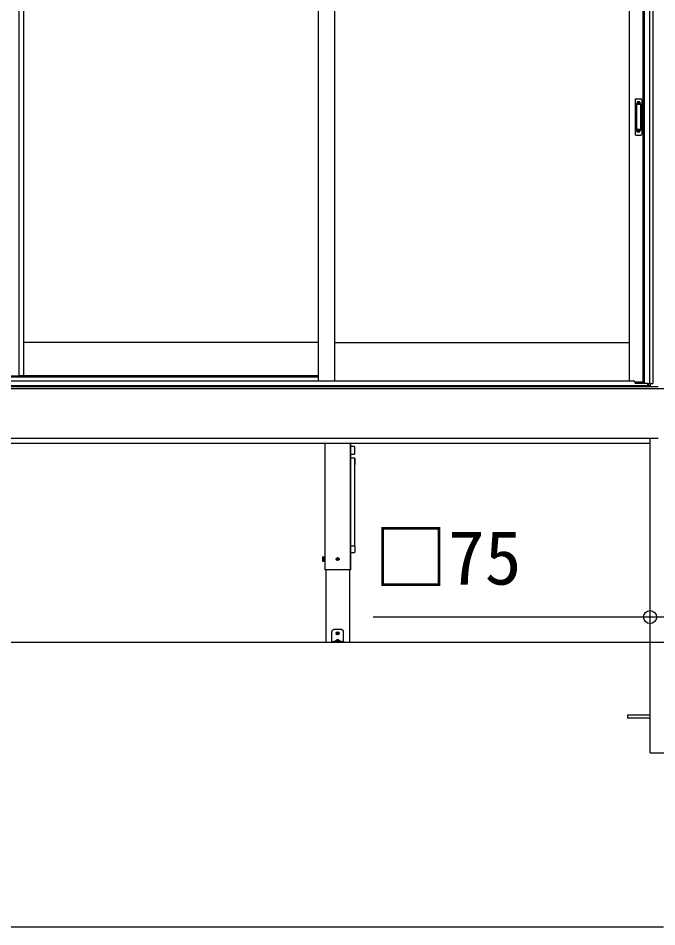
# Model space of a CAD drawing. Units: millimetres, scale not verified. Extents: x -10500 to 10500, y -15600 to 15524.
# Drawn here: x -6055 to -4292, y -11505 to -8997 of the extents above; entities that cross this region are included whole.
import ezdxf
from ezdxf.enums import TextEntityAlignment as Align

# ---------------------------------------------------------------- set-up
doc = ezdxf.new("R2010")
doc.units = ezdxf.units.MM
doc.header["$LTSCALE"] = 80
doc.layers.add('0-4_YKK_A1', color=4, linetype='Continuous')
doc.layers.add('0-5_YKK_D', color=6, linetype='Continuous')
doc.styles.add('ＭＳ ゴシック', font='')
doc.styles.get('ＭＳ ゴシック').set_extended_font_data('MS Gothic')

msp = doc.modelspace()

# ---------------------------------------------------------------- linework, layer by layer
at = {"layer": '0-4_YKK_A1'}
for p, q in [((-4311.8, -8032.51), (-4311.8, -10005.51)), ((-4303, -8032.51), (-4303, -10005.51)), ((-6053.7, -8062.51), (-6053.7, -9983.51)), ((-6040.5, -8062.51), (-6040.5, -9983.51)), ((-5226.75, -8062.51), (-5226.75, -9998.01)), ((-5181.75, -8062.51), (-5181.75, -9998.01)), ((-4368, -8062.51), (-4368, -9998.01)), ((-4330.2, -8062.51), (-4330.2, -10001.51)), ((-4327, -8062.51), (-4327, -10004.01)), ((-4352, -9222.51), (-4352, -9316.51)), ((-4349, -9219.51), (-4336, -9219.51)), ((-4339, -9227.51), (-4346, -9227.51)), ((-4346, -9227.52), (-4346, -9232.01)), ((-4339, -9227.52), (-4339, -9232.01)), ((-4333, -9222.51), (-4333, -9316.51)), ((-4348.2, -9233.51), (-4348.2, -9305.51)), ((-4348.1, -9233.06), (-4347.91, -9234.92)), ((-4347.91, -9235.92), (-4347.91, -9303.1)), ((-4337.8, -9232.51), (-4347.2, -9232.51)), ((-4338.16, -9234.92), (-4346.91, -9234.92)), ((-4339, -9229.92), (-4346, -9229.92)), ((-4339, -9230.42), (-4346, -9230.42)), ((-4337.17, -9234.92), (-4336.93, -9233.02)), ((-4337.17, -9235.92), (-4337.17, -9303.1)), ((-4336.8, -9233.51), (-4336.8, -9305.51)), ((-4349, -9319.51), (-4336, -9319.51)), ((-4348.1, -9305.96), (-4347.91, -9304.1)), ((-4337.8, -9306.51), (-4347.2, -9306.51)), ((-4338.16, -9304.1), (-4346.91, -9304.1)), ((-4346, -9311.5), (-4346, -9307.01)), ((-4339, -9308.6), (-4346, -9308.6)), ((-4339, -9309.1), (-4346, -9309.1)), ((-4339, -9311.51), (-4346, -9311.51)), ((-4339, -9311.5), (-4339, -9307.01)), ((-4336.93, -9305.99), (-4337.17, -9304.1)), ((-5226.75, -9891.51), (-6040.5, -9891.51)), ((-5181.75, -9891.51), (-4368, -9891.51)), ((-6959.25, -9986.51), (-5226.75, -9986.51)), ((-6098.5, -9983.51), (-6040.5, -9983.51)), ((-5226.75, -9983.51), (-6052.5, -9983.51)), ((-4327, -10001.51), (-4351.73, -10001.51)), ((-4351.5, -10004.51), (-4351.5, -10003.01)), ((-4327, -10004.01), (-4316, -10004.01)), ((-4316.5, -10011.51), (-4316.5, -10004.01)), ((-4316, -10011.51), (-4316, -10004.01)), ((400.66, -10019.51), (-9571.02, -10019.51)), ((-4311, -10011.51), (-7870.5, -10011.51)), ((-7869.5, -10011.51), (-4316.5, -10011.51)), ((-4288, -10014.51), (-6458, -10014.51)), ((-4316, -10011.51), (-4314.9, -10011.51)), ((-4311, -10014.51), (-4311, -10011.51)), ((-7875.5, -10169.51), (-4310.5, -10169.51)), ((-4288, -10156.51), (-6458, -10156.51)), ((-5208.08, -10169.51), (-5208.08, -10519.51)), ((-5208, -10169.51), (-5208, -10519.51)), ((-5138, -10169.51), (-5138, -10519.51)), ((-5137.92, -10169.51), (-5137.92, -10519.51)), ((-5126.8, -10179.31), (-5137.2, -10179.31)), ((-5125.8, -10198.71), (-5125.8, -10180.31)), ((-5137.2, -10199.71), (-5126.8, -10199.71)), ((-5126.8, -10210.85), (-5137.2, -10210.85)), ((-5126.8, -10211.1), (-5137.2, -10211.1)), ((-5127, -10211.47), (-5137, -10211.47)), ((-5126, -10453.09), (-5126, -10212.39)), ((-5125.8, -10211.85), (-5125.8, -10229)), ((-5137.2, -10452.72), (-5126.8, -10452.72)), ((-5125.8, -10453.65), (-5125.8, -10453.78)), ((-5125.8, -10453.78), (-5125.8, -10454.31)), ((-5125.8, -10454.31), (-5125.8, -10456.87)), ((-5125.8, -10456.87), (-5125.8, -10468.56)), ((-5137.2, -10471.8), (-5126.8, -10471.8)), ((-5214.8, -10484.51), (-5214.35, -10483.73)), ((-5214.8, -10484.51), (-5214.8, -10494.51)), ((-5214.35, -10483.73), (-5210.8, -10483.73)), ((-5214.35, -10486.62), (-5210.8, -10486.62)), ((-5214.35, -10492.4), (-5210.8, -10492.4)), ((-5210.8, -10483.73), (-5210.8, -10495.28)), ((-5209.6, -10483.26), (-5208, -10483.26)), ((-5175.24, -10489.01), (-5174.14, -10488.99)), ((-5175.24, -10490.01), (-5174.14, -10490.03)), ((-5174.14, -10488.99), (-5173.62, -10488.89)), ((-5174.14, -10490.03), (-5173.62, -10490.13)), ((-5173.52, -10488.37), (-5173.62, -10488.89)), ((-5173.52, -10490.65), (-5173.62, -10490.13)), ((-5173.5, -10487.26), (-5173.52, -10488.37)), ((-5173.5, -10491.75), (-5173.52, -10490.65)), ((-5172.5, -10487.26), (-5172.48, -10488.37)), ((-5172.5, -10491.75), (-5172.48, -10490.65)), ((-5172.48, -10488.37), (-5172.38, -10488.89)), ((-5172.48, -10490.65), (-5172.38, -10490.13)), ((-5171.86, -10488.99), (-5172.38, -10488.89)), ((-5171.86, -10490.03), (-5172.38, -10490.13)), ((-5170.76, -10489.01), (-5171.86, -10488.99)), ((-5170.76, -10490.01), (-5171.86, -10490.03)), ((-5137.92, -10519.51), (-5208.08, -10519.51)), ((-5205.65, -10519.51), (-5205.65, -10719.51)), ((-5140.35, -10519.51), (-5140.35, -10719.51)), ((-5189, -10716.51), (-5189, -10689.34)), ((-5184, -10683.51), (-5188.41, -10687.92)), ((-5162, -10683.51), (-5184, -10683.51)), ((-5175.24, -10694.01), (-5174.14, -10693.99)), ((-5175.24, -10695.01), (-5174.14, -10695.03)), ((-5174.14, -10693.99), (-5173.62, -10693.89)), ((-5174.14, -10695.03), (-5173.62, -10695.13)), ((-5173.52, -10693.37), (-5173.62, -10693.89)), ((-5173.52, -10695.65), (-5173.62, -10695.13)), ((-5173.5, -10692.26), (-5173.52, -10693.37)), ((-5173.5, -10696.75), (-5173.52, -10695.65)), ((-5172.5, -10692.26), (-5172.48, -10693.37)), ((-5172.5, -10696.75), (-5172.48, -10695.65)), ((-5172.48, -10693.37), (-5172.38, -10693.89)), ((-5172.48, -10695.65), (-5172.38, -10695.13)), ((-5171.86, -10693.99), (-5172.38, -10693.89)), ((-5171.86, -10695.03), (-5172.38, -10695.13)), ((-5170.76, -10694.01), (-5171.86, -10693.99)), ((-5170.76, -10695.01), (-5171.86, -10695.03)), ((-5157.59, -10687.92), (-5162, -10683.51)), ((-5157, -10716.51), (-5157, -10689.34)), ((404.73, -10719.51), (-9571.02, -10719.51)), ((-5140.35, -10719.51), (-5205.65, -10719.51)), ((-5189, -10717.01), (-5189, -10716.51)), ((-5189, -10719.51), (-5189, -10717.01)), ((-5189, -10717.01), (-5188.41, -10717.01)), ((-5188.41, -10719.51), (-5189, -10719.51)), ((-5188.41, -10717.01), (-5184, -10717.01)), ((-5162, -10717.01), (-5184, -10717.01)), ((-5162, -10719.51), (-5184, -10719.51)), ((-5174.44, -10712.05), (-5178.9, -10716.51)), ((-5177, -10716.08), (-5177, -10716.51)), ((-5177, -10716.51), (-5169, -10716.51)), ((-5176.5, -10717.01), (-5169.5, -10717.01)), ((-5167.1, -10716.51), (-5171.56, -10712.05)), ((-5169, -10716.08), (-5169, -10716.51)), ((-5162, -10719.51), (-5162, -10717.01)), ((-5162, -10717.01), (-5157.59, -10717.01)), ((-5157.59, -10719.51), (-5162, -10719.51)), ((-5157.59, -10717.01), (-5157, -10717.01)), ((-5157, -10716.51), (-5157, -10717.01)), ((-4310.5, -10920.01), (-4373, -10920.01)), ((-4373, -10920.01), (-4373, -10929.01)), ((-4310.5, -10929.01), (-4373, -10929.01)), ((-4310.5, -11024.51), (-4235.5, -11024.51))]:
    msp.add_line(p, q, dxfattribs=at)
for points in [[(-7829.5, -9998.01), (-6959.25, -9998.01), (-4356.5, -9998.01)], [(-4351.5, -10004.51), (-4327, -10004.51), (-4316.5, -10004.51)], [(-4314.9, -10011.51), (-4314.9, -10005.51), (-4303, -10005.51)], [(-4310.5, -10005.51), (-4310.5, -10011.51), (-4310.5, -10014.51)], [(-4310.5, -11024.51), (-4310.5, -10719.51), (-4310.5, -10156.51)], [(-5125.8, -10468.56), (-5125.8, -10470.61), (-5125.8, -10470.8)], [(-5214.8, -10494.51), (-5214.35, -10495.28), (-5210.8, -10495.28)], [(-5208, -10495.76), (-5209.6, -10495.76), (-5209.6, -10483.26)], [(-5184, -10717.01), (-5184, -10719.51), (-5188.41, -10719.51)], [(-5157, -10717.01), (-5157, -10719.51), (-5157.59, -10719.51)]]:
    msp.add_lwpolyline(points, dxfattribs=at)
msp.add_lwpolyline([(-5210.8, -10483.76), (-5209.6, -10483.76), (-5209.6, -10495.26), (-5210.8, -10495.26)], close=True, dxfattribs=at)
for centre, radius in [((-5173, -10489.51), 4), ((-5170.88, -10491.63), 0.3), ((-5173, -10694.51), 4), ((-5170.88, -10696.63), 0.3)]:
    msp.add_circle(centre, radius, dxfattribs=at)
for centre, radius, start, end in [((-4349, -9222.51), 3, 90, 180), ((-4336, -9222.51), 3, 0, 90), ((-4347.2, -9233.51), 1, 90, 180), ((-4346.91, -9235.92), 1, 90, 180), ((-4338.17, -9235.92), 1, 0, 90), ((-4337.8, -9233.51), 1, 0, 90), ((-4346.91, -9303.1), 1, 180, 270), ((-4338.17, -9303.1), 1, 270, 0), ((-4349, -9316.51), 3, 180, 270), ((-4347.2, -9305.51), 1, 180, 270), ((-4337.8, -9305.51), 1, 270, 0), ((-4336, -9316.51), 3, 270, 0), ((-4356.5, -10003.01), 5, 0, 90), ((-5137.2, -10180.31), 1, 90, 136.07133), ((-5126.8, -10180.31), 1, 0, 90), ((-5137.2, -10198.71), 1, 223.92867, 270), ((-5126.8, -10198.71), 1, 270, 0), ((-5137.2, -10211.85), 1, 90, 136.07133), ((-5137.21, -10212.12), 1.03, 89.33234, 133.67747), ((-5137.04, -10212.43), 0.964, 87.79679, 156.39643), ((-5126.96, -10212.43), 0.964, 2.3873, 92.20321), ((-5126.8, -10211.85), 1, 0, 90), ((-5126.76, -10212.06), 0.964, 2.3873, 92.20321), ((-5126.68, -10229), 0.881, 320.61871, 359.66491), ((-5137.24, -10453.69), 0.964, 87.79679, 135.1392), ((-5126.76, -10453.69), 0.964, 2.3873, 92.20321), ((-5137.2, -10470.8), 1, 223.92867, 270), ((-5126.8, -10470.8), 1, 270, 0), ((-5212.24, -10485.18), 2.56, 145.61708, 214.38292), ((-5205.25, -10489.51), 9.55, 162.41276, 197.58724), ((-5212.24, -10493.84), 2.56, 145.61708, 214.38292), ((-5173, -10489.51), 2.3, 167.44414, 192.55586), ((-5173, -10489.51), 2.3, 77.44414, 102.55586), ((-5173, -10489.51), 2.3, 257.44414, 282.55586), ((-5173, -10489.51), 2.3, 347.44414, 12.55586), ((-5187, -10689.34), 2, 135, 180), ((-5173, -10694.51), 2.3, 167.44414, 192.55586), ((-5173, -10694.51), 2.3, 77.44414, 102.55586), ((-5173, -10694.51), 2.3, 257.44414, 282.55586), ((-5173, -10694.51), 2.3, 347.44414, 12.55586), ((-5159, -10689.34), 2, 0, 45), ((-5176, -10716.08), 1, 126.03188, 180), ((-5176.5, -10716.51), 0.5, 180, 270), ((-5173, -10720.21), 6.1, 53.96812, 126.03188), ((-5169.5, -10716.51), 0.5, 270, 0), ((-5170, -10716.08), 1, 0, 53.96812)]:
    msp.add_arc(centre, radius, start, end, dxfattribs=at)
for centre, major_axis, ratio, start_param, end_param in [((-5178.4, -10716.51), (0.688, 0.425), 0.381966, 2.1243707, 3.695167), ((-5173, -10714.94), (0, -3.54), 0.707107, 2.5261129, 3.7570724), ((-5167.6, -10716.51), (0.688, -0.425), 0.381966, 5.7296109, 7.3004073)]:
    msp.add_ellipse(centre, major_axis=major_axis, ratio=ratio, start_param=start_param, end_param=end_param, dxfattribs=at)
at = {"layer": '0-5_YKK_D'}
for p, q in [((-4310.5, -10649.51), (-5074.64, -10649.51)), ((-4235.5, -10649.51), (-4310.5, -10649.51)), ((-7913, -11504.51), (-4273, -11504.51))]:
    msp.add_line(p, q, dxfattribs=at)
msp.add_circle((-4310.5, -10649.51), 18, dxfattribs=at)

# ---------------------------------------------------------------- texts
at = {"layer": '0-5_YKK_D', "style": 'ＭＳ ゴシック'}
msp.add_text('□75', height=149.6, dxfattribs=at).set_placement((-5072.89, -10604.87), align=Align.BOTTOM_LEFT)

doc.saveas('drawing.dxf')
